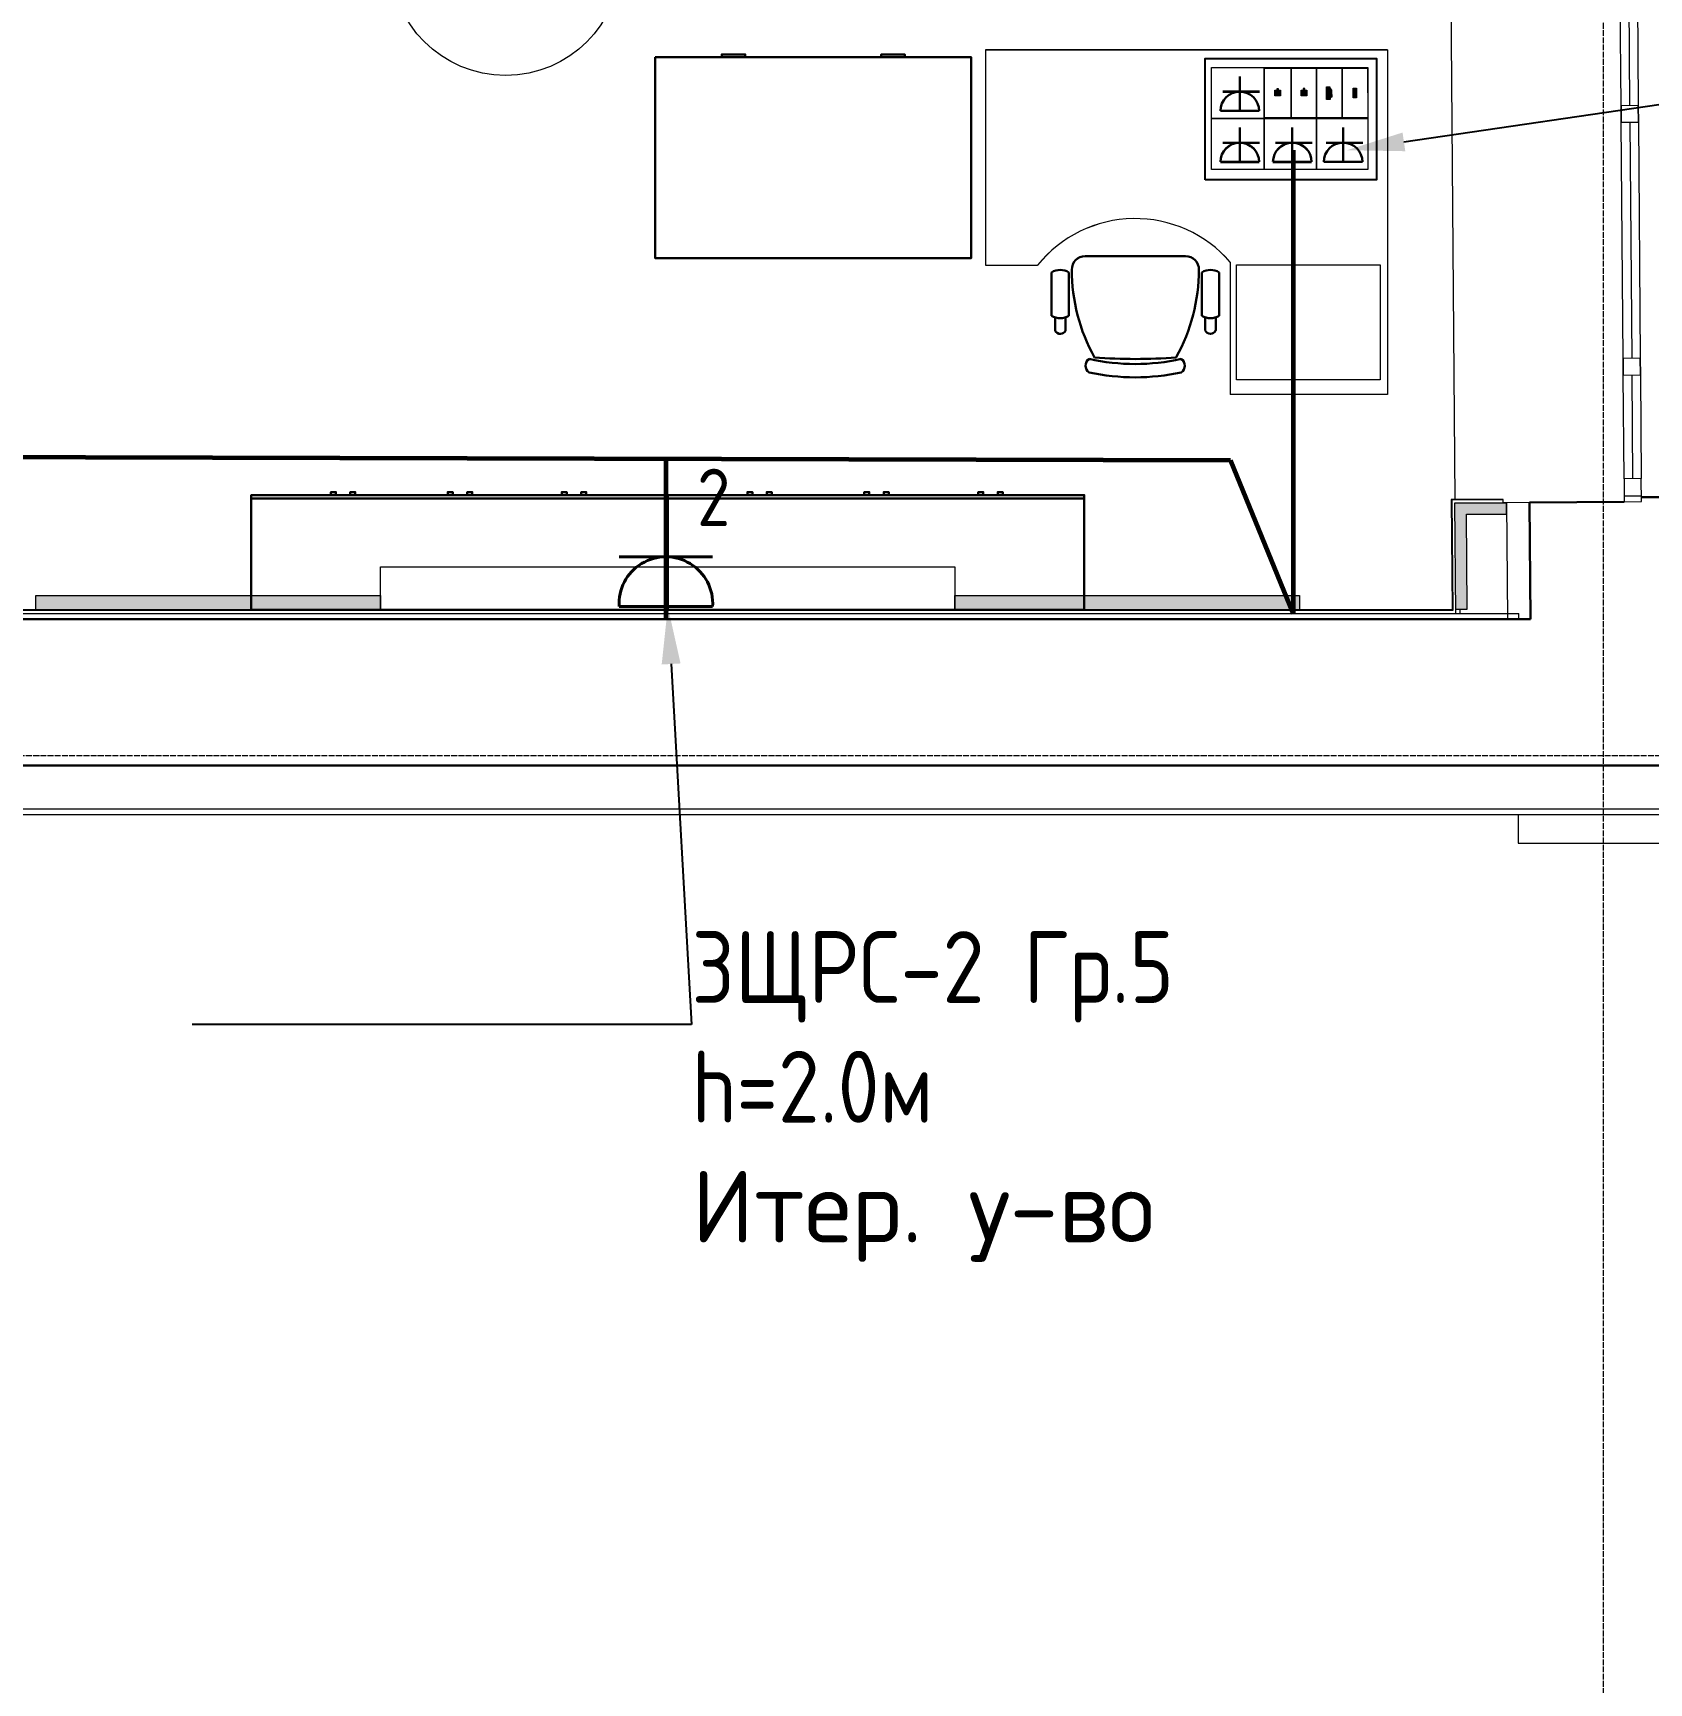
# Model space of a CAD drawing. Header units: millimetres. Extents: x -32 to 417638015, y -35 to 175284279.
# Drawn here: x 417181780 to 417187406, y 175236765 to 175242510 of the extents above; entities that cross this region are included whole.
import ezdxf
from ezdxf import colors
from ezdxf.entities.mleader import LeaderData, LeaderLine
from ezdxf.math import Vec2, Vec3

# ---------------------------------------------------------------- set-up
doc = ezdxf.new("R2010")
doc.units = ezdxf.units.MM
doc.linetypes.add('ADSK_Линия сетки', pattern=[25, 20, -2.5, 0, -2.5])
for name, color, linetype, lineweight in [('_ Окна', 7, 'Continuous', 9), ('_ЭМ_В полу', 26, 'Кабель в трубе', 60), ('_ЭМ_гофра', 5, 'Continuous', 60), ('_ЭМ_ТХобщее_слой', 7, 'Continuous', 30), ('Окна', 7, 'Continuous', 9), ('Оси', 253, 'Continuous', 9), ('Перекрытие', 7, 'Continuous', 18), ('Стены внутренние', 7, 'Continuous', 18), ('Стены наружные', 7, 'Continuous', 18), ('Стены несущие', 7, 'Continuous', 30), ('Стены отделка', 7, 'Continuous', 30), ('Стены штриховка', 7, 'Continuous', 9), ('ШТРИХОВКА', 252, 'Continuous', 15), ('Электро', 250, 'Continuous', 25), ('ЭМ', 5, 'Continuous', 40), ('ЭОМ_Кабель Быт. розеток', 5, 'Continuous', 30), ('ЭОМ_Кабель для СУП', 150, 'Continuous', 9)]:
    doc.layers.add(name, color=color, linetype=linetype, lineweight=lineweight)
for name, color, linetype in [('_ЭМ_Надписи', 7, 'Continuous'), ('PDF _СС_розетки', 7, 'Continuous'), ('ВНУТРЯНКА', 1, 'Continuous'), ('ЭОМ_Лотки рабочие', 5, 'Continuous')]:
    doc.layers.add(name, color=color, linetype=linetype)
doc.layers.add('PDF _ЭОМ _розетки', color=7, linetype='Continuous', true_color=0xeb0000)
doc.layers.add('Линии', color=7, linetype='Continuous', lineweight=9, true_color=0x00a600)
doc.styles.add('ELine', font='txt.shx')
doc.styles.add('ЭОМ', font='isocpeur.ttf', dxfattribs={"width": 0.85, "height": 250})
doc.linetypes.add('TRAY', pattern='A,12.119257,["_",ELine,S=4.5,R=90,X=0,Y=-1.555839],0.750382,["_",ELine,S=4.5,R=0,X=0,Y=-0.805849],1.314849,["_",ELine,S=4.5,R=0,X=0,Y=-0.805849],2.250029,["_",ELine,S=4.5,R=90,X=0,Y=-1.555839],13.565483', length=30)
doc.linetypes.add('Кабель в трубе', pattern='A,8,[133,ltypeshp.shx,S=1,R=0,X=10,Y=1.3],-3,[130,ltypeshp.shx,S=1.5,R=-45,X=-1.5,Y=0],8', length=19)

# ---------------------------------------------------------------- blocks, each defined once
blk = doc.blocks.new('ТХ 3 этаж')
at = {"lineweight": 0}
h = blk.add_hatch(color=8, dxfattribs=at)
h.dxf.hatch_style = 1
h.paths.add_polyline_path([(57409.3, 8841.8), (57409.3, 8891.8), (58609.3, 8891.8), (58609.3, 8841.8)])
h = blk.add_hatch(color=8, dxfattribs=at)
h.dxf.hatch_style = 1
h.paths.add_polyline_path([(60609.3, 8841.8), (60609.3, 8891.8), (61809.3, 8891.8), (61809.3, 8841.8)])
at = {"color": 8, "linetype": 'Continuous', "lineweight": 5}
for p, q in [((60715.7, 10791.8), (62115.7, 10791.8)), ((60715.7, 10791.8), (60715.7, 10041.8)), ((62115.7, 10791.8), (60715.7, 10791.8)), ((60715.7, 10791.8), (60715.7, 10041.8)), ((62115.7, 10791.8), (62115.7, 9591.8)), ((60715.7, 10041.8), (60896.6, 10041.8)), ((61567.8, 10052.8), (61567.8, 9591.8)), ((62115.7, 9591.8), (61567.8, 9591.8))]:
    blk.add_line(p, q, dxfattribs=at)
at = {"color": 8, "linetype": 'Continuous'}
for p, q in [((61412.5, 10073.4), (61062.3, 10073.4)), ((60945.8, 9865.9), (60945.8, 10017.1)), ((61006, 9865.9), (61006, 10017.1)), ((61468.8, 9865.9), (61468.8, 10017.1)), ((61529, 9865.9), (61529, 10017.1)), ((60957.8, 9814.5), (60957.9, 9860.1)), ((60994.6, 9814.6), (60994.6, 9860.3)), ((61480.3, 9814.6), (61480.3, 9860.3)), ((61517, 9814.5), (61517, 9860.1)), ((59609.3, 9229.8), (58159.3, 9229.8)), ((61059.3, 9229.8), (59609.3, 9229.8))]:
    blk.add_line(p, q, dxfattribs=at)
for points in [[(59565.7, 10766.8), (60665.7, 10766.8), (60665.7, 10066.8), (59565.7, 10066.8)], [(58436.4, 9241.8), (58453.8, 9241.8), (58453.8, 9252), (58436.4, 9252)], [(58504.1, 9241.8), (58521.5, 9241.8), (58521.5, 9252), (58504.1, 9252)], [(58843.4, 9241.8), (58860.8, 9241.8), (58860.8, 9252), (58843.4, 9252)], [(58911.1, 9241.8), (58928.5, 9241.8), (58928.5, 9252), (58911.1, 9252)], [(59240.3, 9241.8), (59257.7, 9241.8), (59257.7, 9252), (59240.3, 9252)], [(59308, 9241.8), (59325.4, 9241.8), (59325.4, 9252), (59308, 9252)], [(59886.4, 9241.8), (59903.8, 9241.8), (59903.8, 9252), (59886.4, 9252)], [(59954.1, 9241.8), (59971.5, 9241.8), (59971.5, 9252), (59954.1, 9252)], [(60293.4, 9241.8), (60310.8, 9241.8), (60310.8, 9252), (60293.4, 9252)], [(60361.1, 9241.8), (60378.5, 9241.8), (60378.5, 9252), (60361.1, 9252)], [(60690.3, 9241.8), (60707.7, 9241.8), (60707.7, 9252), (60690.3, 9252)], [(60758, 9241.8), (60775.4, 9241.8), (60775.4, 9252), (60758, 9252)], [(59609.3, 8841.8), (59609.3, 9241.8), (58159.3, 9241.8), (58159.3, 8841.8)], [(61059.3, 8841.8), (61059.3, 9241.8), (59609.3, 9241.8), (59609.3, 8841.8)]]:
    blk.add_lwpolyline(points, close=True, dxfattribs=at)
for points in [[(59879, 10766.8), (59879, 10775.8), (59797.2, 10775.8), (59797.2, 10766.8)], [(60352.5, 10766.8), (60352.5, 10775.8), (60434.3, 10775.8), (60434.3, 10766.8)]]:
    blk.add_lwpolyline(points, dxfattribs=at)
at = {"color": 8, "linetype": 'Continuous', "lineweight": 5}
for points in [[(62089.3, 9643), (61589.3, 9643), (61589.3, 10043), (62089.3, 10043)], [(58609.3, 8991.8), (60609.3, 8991.8), (60609.3, 8841.8), (58609.3, 8841.8)]]:
    blk.add_lwpolyline(points, close=True, dxfattribs=at)
at = {"color": 8, "lineweight": 0}
for points in [[(57409.3, 8841.8), (57409.3, 8891.8), (58609.3, 8891.8), (58609.3, 8841.8), (57409.3, 8841.8)], [(60609.3, 8841.8), (60609.3, 8891.8), (61809.3, 8891.8), (61809.3, 8841.8), (60609.3, 8841.8)]]:
    blk.add_lwpolyline(points, dxfattribs=at)
at = {"color": 8, "linetype": 'Continuous', "lineweight": 5}
blk.add_arc((61236.8, 9767.4), 437, 40.76329, 141.11011, dxfattribs=at)
at = {"color": 8, "linetype": 'Continuous'}
for centre, radius, start, end in [((61061.7, 10028), 45.4, 89.25187, 182.18664), ((61413.1, 10028), 45.4, 357.81347, 90.74787), ((60975.9, 9967.1), 58.4, 58.95097, 121.04877), ((61640.8, 10024.9), 624.5, 179.87797, 209.10589), ((60834, 10024.9), 624.5, 330.90677, 0.12147), ((61498.9, 9967.1), 58.4, 58.95097, 121.04877), ((60975.9, 9916), 58.4, 238.95101, 301.04877), ((61498.9, 9916), 58.4, 238.95098, 301.04877), ((60976.2, 9823.1), 20.2, 204.89545, 335.33537), ((61498.6, 9823.1), 20.2, 204.89545, 335.33537), ((61092.1, 9692.2), 28.1, 124.29007, 235.70964), ((61236.7, 10445.6), 747.5, 257.60199, 282.39777), ((61236.7, 11477.4), 1761.9, 265.39382, 274.65462), ((61381.4, 9692.2), 28.1, 304.29147, 55.70827), ((61236.7, 10399.1), 747.5, 257.60199, 282.39777)]:
    blk.add_arc(centre, radius, start, end, dxfattribs=at)
blk = doc.blocks.new('План 3 этажа')
at = {"layer": 'Стены внутренние'}
for points in [[(55341.59, 8963.169), (55381.588, 8963.492), (55378.597, 9333.407), (55338.6, 9332.888), (55338.606, 9332.071)], [(55378.92, 9293.407), (55518.925, 9293.407), (55518.607, 9333.407), (55378.601, 9332.888)]]:
    blk.add_hatch(color=8, dxfattribs=at).paths.add_polyline_path(points)
at = {"layer": '_ Окна', "color": 8}
for p, q in [((55944.512, 11077.228), (55947.424, 10717.24)), ((55947.909, 10657.242), (55954.541, 9837.269)), ((55955.026, 9777.271), (55957.937, 9417.283)), ((55928.423, 9357.042), (55988.422, 9357.527))]:
    blk.add_line(p, q, dxfattribs=at)
at = {"layer": '_ Окна', "color": 8, "lineweight": 18}
for p, q in [((55917.425, 10716.997), (55977.423, 10717.483)), ((55917.91, 10656.999), (55917.425, 10716.997)), ((55977.423, 10717.483), (55977.908, 10657.485)), ((55977.908, 10657.485), (55917.91, 10656.999)), ((55924.541, 9837.026), (55984.54, 9837.511)), ((55925.027, 9777.028), (55924.541, 9837.026)), ((55984.54, 9837.511), (55985.025, 9777.513)), ((55985.025, 9777.513), (55925.027, 9777.028)), ((55987.936, 9417.525), (55927.938, 9417.04)), ((55927.938, 9417.04), (55928.585, 9337.043)), ((55988.583, 9337.528), (55987.936, 9417.525)), ((55928.585, 9337.043), (55988.583, 9337.528))]:
    blk.add_line(p, q, dxfattribs=at)
at = {"layer": 'Линии', "color": 8}
blk.add_circle((52033.981, 11221.14), 400, dxfattribs=at)
at = {"layer": 'Окна', "color": 8}
for p, q in [((55917.425, 10716.997), (55914.513, 11076.986)), ((55974.511, 11077.471), (55977.423, 10717.483)), ((55917.425, 10716.997), (55917.91, 10656.999)), ((55977.908, 10657.485), (55977.423, 10717.483)), ((55924.541, 9837.026), (55917.91, 10656.999)), ((55977.908, 10657.485), (55984.54, 9837.511)), ((55924.541, 9837.026), (55925.027, 9777.028)), ((55985.025, 9777.513), (55984.54, 9837.511)), ((55927.938, 9417.04), (55925.027, 9777.028)), ((55985.025, 9777.513), (55987.936, 9417.525)), ((55927.938, 9417.04), (55928.585, 9337.043)), ((55988.583, 9337.528), (55987.936, 9417.525)), ((55928.585, 9337.043), (55988.583, 9337.528))]:
    blk.add_line(p, q, dxfattribs=at)
at = {"layer": 'Оси', "color": 8, "linetype": 'ADSK_Линия сетки'}
for p, q in [((55856.908, -3523.688), (55856.908, 43515.246)), ((-10051.774, 8453.902), (56512.196, 8453.902))]:
    blk.add_line(p, q, dxfattribs=at)
at = {"layer": 'Перекрытие', "color": 8}
for p, q in [((55308.849, 13011.369), (55338.498, 9345.407)), ((55506.594, 9334.247), (55928.579, 9337.66)), ((55357.384, 8948.331), (55357.384, 8963.297))]:
    blk.add_line(p, q, dxfattribs=at)
at = {"layer": 'Стены наружные', "color": 8}
blk.add_line((55506.599, 9333.63), (55518.599, 9333.727), dxfattribs=at)
at = {"layer": 'Стены несущие', "color": 8}
for p, q in [((55928.585, 9337.043), (55598.596, 9334.374)), ((55598.596, 9334.374), (55601.88, 8928.331)), ((56108.458, 9353.498), (55988.462, 9352.527)), ((55601.88, 8928.331), (49237.681, 8928.331)), ((49751.566, 8418.331), (56116.021, 8418.331))]:
    blk.add_line(p, q, dxfattribs=at)
at = {"layer": 'Стены отделка', "color": 8, "lineweight": 9}
for p, q in [((55326.514, 9343.407), (55329.612, 8960.331)), ((55506.504, 9345.407), (55328.498, 9345.407)), ((55341.71, 8948.331), (55338.595, 9333.407)), ((55338.595, 9333.407), (55519.087, 9333.407)), ((55506.599, 9333.63), (55506.504, 9345.407)), ((55598.596, 9334.374), (55518.599, 9333.727)), ((55518.601, 9333.407), (55521.879, 8928.119)), ((55519.087, 9293.407), (55519.087, 9333.407)), ((55381.588, 8963.492), (55378.92, 9293.407)), ((55378.92, 9293.407), (55519.087, 9293.407)), ((55341.59, 8963.169), (55381.588, 8963.492)), ((49686.439, 8948.331), (55561.879, 8948.331)), ((49686.439, 8928.331), (55561.879, 8928.331)), ((55329.612, 8960.331), (49698.439, 8960.331)), ((55521.879, 8928.119), (55601.876, 8928.766)), ((55561.879, 8928.331), (55561.879, 8948.331)), ((49902.709, 8268.331), (56267.239, 8268.331)), ((49922.861, 8248.331), (56287.24, 8248.331)), ((55559.565, 8248.331), (55559.565, 8148.331)), ((55559.565, 8148.331), (56059.565, 8148.331))]:
    blk.add_line(p, q, dxfattribs=at)
at = {"layer": 'Стены штриховка', "color": 8}
for p, q in [((55328.498, 9345.407), (55326.498, 9345.407)), ((55326.498, 9345.407), (55326.514, 9343.407)), ((55506.52, 9343.407), (55326.514, 9343.407)), ((55328.498, 9345.407), (55331.629, 8958.331)), ((55518.599, 9333.727), (55518.601, 9333.407)), ((55331.629, 8958.331), (49696.439, 8958.331))]:
    blk.add_line(p, q, dxfattribs=at)
at = {"layer": 'ЭОМ_Лотки рабочие'}
blk.add_blockref('ТХ 3 этаж', (-7010.895, 118.542), dxfattribs=at)
blk = doc.blocks.new('_ЭМ_ТХ2_3 этаж_нов')
at = {"lineweight": 0}
h = blk.add_hatch(color=8, dxfattribs=at)
h.dxf.hatch_style = 1
h.paths.add_polyline_path([(56391.5, 8806.4), (56391.5, 8856.4), (57591.5, 8856.4), (57591.5, 8806.4)])
h = blk.add_hatch(color=8, dxfattribs=at)
h.dxf.hatch_style = 1
h.paths.add_polyline_path([(59591.5, 8806.4), (59591.5, 8856.4), (60791.5, 8856.4), (60791.5, 8806.4)])
at = {"color": 8, "linetype": 'Continuous', "lineweight": 5}
for p, q in [((59697.9, 10756.4), (61097.9, 10756.4)), ((59697.9, 10756.4), (59697.9, 10006.4)), ((61097.9, 10756.4), (59697.9, 10756.4)), ((59697.9, 10756.4), (59697.9, 10006.4)), ((61097.9, 10756.4), (61097.9, 9556.4)), ((59697.9, 10006.4), (59878.8, 10006.4)), ((60550, 10017.4), (60550, 9556.4)), ((61097.9, 9556.4), (60550, 9556.4))]:
    blk.add_line(p, q, dxfattribs=at)
at = {"color": 8, "linetype": 'Continuous'}
for p, q in [((60394.7, 10038), (60044.5, 10038)), ((59928, 9830.6), (59928, 9981.8)), ((59988.2, 9830.6), (59988.2, 9981.8)), ((60451, 9830.6), (60451, 9981.8)), ((60511.2, 9830.6), (60511.2, 9981.8)), ((59940, 9779.2), (59940.1, 9824.8)), ((59976.8, 9779.2), (59976.8, 9825)), ((60462.5, 9779.2), (60462.5, 9825)), ((60499.2, 9779.2), (60499.2, 9824.8)), ((58591.5, 9194.4), (57141.5, 9194.4)), ((60041.5, 9194.4), (58591.5, 9194.4))]:
    blk.add_line(p, q, dxfattribs=at)
for points in [[(58547.9, 10731.4), (59647.9, 10731.4), (59647.9, 10031.4), (58547.9, 10031.4)], [(58591.5, 8806.4), (58591.5, 9206.4), (57141.5, 9206.4), (57141.5, 8806.4)], [(57418.6, 9206.4), (57436, 9206.4), (57436, 9216.7), (57418.6, 9216.7)], [(57486.3, 9206.4), (57503.7, 9206.4), (57503.7, 9216.7), (57486.3, 9216.7)], [(57825.6, 9206.4), (57843, 9206.4), (57843, 9216.7), (57825.6, 9216.7)], [(57893.3, 9206.4), (57910.7, 9206.4), (57910.7, 9216.7), (57893.3, 9216.7)], [(58222.5, 9206.4), (58239.9, 9206.4), (58239.9, 9216.7), (58222.5, 9216.7)], [(58290.2, 9206.4), (58307.6, 9206.4), (58307.6, 9216.7), (58290.2, 9216.7)], [(60041.5, 8806.4), (60041.5, 9206.4), (58591.5, 9206.4), (58591.5, 8806.4)], [(58868.6, 9206.4), (58886, 9206.4), (58886, 9216.7), (58868.6, 9216.7)], [(58936.3, 9206.4), (58953.7, 9206.4), (58953.7, 9216.7), (58936.3, 9216.7)], [(59275.6, 9206.4), (59293, 9206.4), (59293, 9216.7), (59275.6, 9216.7)], [(59343.3, 9206.4), (59360.7, 9206.4), (59360.7, 9216.7), (59343.3, 9216.7)], [(59672.5, 9206.4), (59689.9, 9206.4), (59689.9, 9216.7), (59672.5, 9216.7)], [(59740.2, 9206.4), (59757.6, 9206.4), (59757.6, 9216.7), (59740.2, 9216.7)]]:
    blk.add_lwpolyline(points, close=True, dxfattribs=at)
for points in [[(58861.2, 10731.4), (58861.2, 10740.4), (58779.4, 10740.4), (58779.4, 10731.4)], [(59334.7, 10731.4), (59334.7, 10740.4), (59416.5, 10740.4), (59416.5, 10731.4)]]:
    blk.add_lwpolyline(points, dxfattribs=at)
at = {"color": 8, "linetype": 'Continuous', "lineweight": 5}
for points in [[(61071.5, 9607.7), (60571.5, 9607.7), (60571.5, 10007.7), (61071.5, 10007.7)], [(57591.5, 8956.4), (59591.5, 8956.4), (59591.5, 8806.4), (57591.5, 8806.4)]]:
    blk.add_lwpolyline(points, close=True, dxfattribs=at)
at = {"color": 8, "lineweight": 0}
for points in [[(56391.5, 8806.4), (56391.5, 8856.4), (57591.5, 8856.4), (57591.5, 8806.4), (56391.5, 8806.4)], [(59591.5, 8806.4), (59591.5, 8856.4), (60791.5, 8856.4), (60791.5, 8806.4), (59591.5, 8806.4)]]:
    blk.add_lwpolyline(points, dxfattribs=at)
at = {"color": 8, "linetype": 'Continuous', "lineweight": 5}
blk.add_arc((60219, 9732), 437, 40.76329, 141.11011, dxfattribs=at)
at = {"color": 8, "linetype": 'Continuous'}
for centre, radius, start, end in [((60043.9, 9992.6), 45.4, 89.25187, 182.18664), ((60395.3, 9992.6), 45.4, 357.81347, 90.74787), ((59958.1, 9931.7), 58.4, 58.95097, 121.04877), ((60623, 9989.6), 624.5, 179.87797, 209.10589), ((59816.2, 9989.6), 624.5, 330.90677, 0.12147), ((60481.1, 9931.7), 58.4, 58.95097, 121.04877), ((59958.1, 9880.6), 58.4, 238.95101, 301.04877), ((60481.1, 9880.6), 58.4, 238.95098, 301.04877), ((59958.4, 9787.7), 20.2, 204.89545, 335.33537), ((60480.8, 9787.8), 20.2, 204.89545, 335.33537), ((60074.3, 9656.9), 28.1, 124.29007, 235.70964), ((60218.9, 10410.2), 747.5, 257.60199, 282.39777), ((60218.9, 11442), 1761.9, 265.39382, 274.65462), ((60363.6, 9656.9), 28.1, 304.29147, 55.70827), ((60218.9, 10363.7), 747.5, 257.60199, 282.39777)]:
    blk.add_arc(centre, radius, start, end, dxfattribs=at)
blk = doc.blocks.new('розетк для люка')
at = {"layer": 'ВНУТРЯНКА', "color": 5, "lineweight": 30, "ltscale": 100, "transparency": 33554687}
blk.add_line((-67.1, -58.8), (-67.1, 69), dxfattribs=at)
at = {"layer": 'Электро', "color": 5, "lineweight": 30, "transparency": 33554687}
for p, q in [((0, 67.3), (0, -67.3)), ((0, 0), (-120.1, 0))]:
    blk.add_line(p, q, dxfattribs=at)
blk.add_ellipse((0.1, 0), major_axis=(47.6, 47.6), ratio=1, start_param=0.787621, end_param=3.924768, dxfattribs=at)
blk = doc.blocks.new('Люк на 6 мест')
h = blk.add_hatch(color=256)
h.dxf.hatch_style = 1
h.paths.add_polyline_path([(-284.6, 515.7), (-284.6, 526.8), (-319.2, 527), (-319.2, 515.9)])
h = blk.add_hatch(color=256)
h.dxf.hatch_style = 1
h.paths.add_polyline_path([(-323.7, 435.1), (-323.7, 435.1), (-313, 442.8), (-289.1, 442.7), (-279.4, 435), (-279.4, 435), (-279.3, 422.8), (-323.6, 422.8)])
h = blk.add_hatch(color=256)
h.dxf.hatch_style = 1
h.paths.add_polyline_path([(-311.7, 334.8), (-311.7, 341.7), (-317.2, 341.7), (-317.3, 347.2), (-311.8, 347.2), (-311.8, 354.1), (-292.5, 354.1), (-292.5, 334.9)])
h = blk.add_hatch(color=256)
h.dxf.hatch_style = 1
h.paths.add_polyline_path([(-311.3, 243.2), (-311.3, 250.1), (-316.8, 250.1), (-316.8, 255.6), (-311.3, 255.6), (-311.3, 262.4), (-292, 262.5), (-292, 243.2)])
for p, q in [((-323.6, 422.8), (-323.7, 435.1)), ((-323.7, 435.1), (-323.7, 435.1)), ((-279.3, 422.8), (-323.6, 422.8)), ((-289.1, 442.7), (-296.8, 442.7)), ((-296.8, 442.7), (-296.8, 435)), ((-289.1, 435), (-289.1, 442.7)), ((-289.1, 435), (-279.4, 435)), ((-279.4, 435), (-279.3, 422.8))]:
    blk.add_line(p, q)
for points in [[(-215.5, 477.1), (-388.3, 476.8), (-388.3, 565.7), (-215.5, 566)], [(-284.6, 526.8), (-284.6, 515.7), (-319.2, 515.9), (-319.2, 527)], [(-215.5, 388.2), (-388.3, 387.9), (-388.3, 476.8), (-215.5, 477.1)], [(-215.5, 299.3), (-388.3, 299), (-388.3, 387.9), (-215.5, 388.2)], [(-215.8, 205.5), (-388.7, 205.1), (-388.3, 299), (-215.5, 299.3)]]:
    blk.add_lwpolyline(points, close=True)
for points in [[(-311.8, 347.2), (-317.3, 347.2), (-317.2, 341.7), (-311.7, 341.7)], [(-311.8, 347.2), (-311.8, 354.1), (-292.5, 354.1)], [(-292.5, 354.1), (-292.5, 334.9), (-311.7, 334.8), (-311.7, 341.7)], [(-311.3, 255.6), (-316.8, 255.6), (-316.8, 250.1), (-311.3, 250.1)], [(-292, 262.5), (-292, 243.2), (-311.3, 243.2), (-311.3, 250.1)], [(-311.3, 255.6), (-311.3, 262.4), (-292, 262.5)]]:
    blk.add_lwpolyline(points)
at = {"layer": 'PDF _СС_розетки', "linetype": 'Continuous', "lineweight": 20, "transparency": 33554687}
for points in [[(-391.2, 566), (-213.4, 566), (-213.4, 388.2), (-391.2, 388.2)], [(-391.2, 388.2), (-213.4, 388.2), (-213.4, 205.3), (-391.2, 205.3)], [(-391.2, 388.2), (-213.4, 388.2), (-213.4, 205.3), (-391.2, 205.3)], [(-391.2, 205.3), (-213.4, 205.3), (-213.4, 22.4), (-391.2, 22.4)]]:
    blk.add_lwpolyline(points, close=True, dxfattribs=at)
at = {"layer": 'PDF _ЭОМ _розетки', "color": 3, "linetype": 'Continuous', "lineweight": 25, "transparency": 33554687}
blk.add_lwpolyline([(0, 0), (-421.6, 0), (-421.6, 596.5), (0, 596.5)], close=True, dxfattribs=at)
at = {"layer": 'PDF _ЭОМ _розетки', "color": 7, "linetype": 'Continuous', "lineweight": 20, "transparency": 33554687}
for points in [[(-35.6, 388.2), (-213.4, 388.2), (-213.4, 566), (-35.6, 566)], [(-35.6, 205.3), (-213.4, 205.3), (-213.4, 388.2), (-35.6, 388.2)], [(-35.6, 22.4), (-213.4, 22.4), (-213.4, 205.3), (-35.6, 205.3)]]:
    blk.add_lwpolyline(points, close=True, dxfattribs=at)
at = {"layer": 'ВНУТРЯНКА', "color": 5, "lineweight": 30, "ltscale": 100, "transparency": 33554687}
for p, q in [((-129, 244.7), (-129, 372.6)), ((-128.8, 244.7), (-128.8, 372.6)), ((-306.8, 61.8), (-306.8, 189.7)), ((-306.6, 61.8), (-306.6, 189.7)), ((-128.8, 61.8), (-128.8, 189.7))]:
    blk.add_line(p, q, dxfattribs=at)
at = {"layer": 'ВНУТРЯНКА', "color": 1, "lineweight": 30, "ltscale": 100, "transparency": 33554687}
blk.add_line((-129, 61.8), (-129, 189.7), dxfattribs=at)
at = {"layer": 'Электро', "color": 5, "lineweight": 30, "transparency": 33554687}
for p, q in [((-61.9, 370.8), (-61.9, 236.3)), ((-61.7, 370.8), (-61.7, 236.3)), ((-61.9, 303.6), (-181.9, 303.6)), ((-61.7, 303.6), (-181.8, 303.6)), ((-239.5, 188), (-239.5, 53.4)), ((-61.7, 188), (-61.7, 53.4)), ((-239.7, 120.7), (-359.7, 120.7)), ((-239.5, 120.7), (-359.6, 120.7)), ((-61.7, 120.7), (-181.8, 120.7))]:
    blk.add_line(p, q, dxfattribs=at)
at = {"layer": 'Электро', "color": 1, "lineweight": 30, "transparency": 33554687}
for p, q in [((-239.7, 188), (-239.7, 53.4)), ((-61.9, 188), (-61.9, 53.4)), ((-61.9, 120.7), (-181.9, 120.7))]:
    blk.add_line(p, q, dxfattribs=at)
at = {"layer": 'Электро', "color": 5, "lineweight": 30, "transparency": 33554687}
for centre in [(-61.7, 303.6), (-61.6, 303.6), (-239.5, 120.7), (-239.4, 120.7), (-61.6, 120.7)]:
    blk.add_ellipse(centre, major_axis=(47.6, 47.6), ratio=1, start_param=0.787621, end_param=3.924768, dxfattribs=at)
at = {"layer": 'Электро', "color": 1, "lineweight": 30, "transparency": 33554687}
blk.add_ellipse((-61.7, 120.7), major_axis=(47.6, 47.6), ratio=1, start_param=0.787621, end_param=3.924768, dxfattribs=at)
at = {"color": 5, "linetype": 'TRAY', "lineweight": 53, "transparency": 33554687}
blk.add_blockref('розетк для люка', (-61.9, 480.3), dxfattribs=at)
blk = doc.blocks.new('2м розетка IP20')
at = {"layer": 'ЭМ', "color": 5}
for p, q in [((-494124.5, -357092.4), (-494124.5, -356766.5)), ((-494287.3, -356918.9), (-493961.8, -356918.9)), ((-494287.3, -357092.4), (-493961.8, -357092.4))]:
    blk.add_line(p, q, dxfattribs=at)
blk.add_arc((-494124.5, -357082), 163.1, 356.31959, 183.68041, dxfattribs=at)
at = {"layer": 'ЭОМ_Кабель Быт. розеток', "color": 7, "insert": (-494016.1, -356612.2), "char_height": 200, "attachment_point": 1, "style": 'ЭОМ'}
blk.add_mtext_dynamic_manual_height_columns('2', width=91.256, gutter_width=1250, heights=[0], dxfattribs=at)

msp = doc.modelspace()

# ---------------------------------------------------------------- linework, layer by layer
at = {"layer": '_ЭМ_В полу', "ltscale": 25}
msp.add_lwpolyline([(417186167.8, 175242101.7), (417186167.8, 175240489)], dxfattribs=at)
at = {"layer": '_ЭМ_гофра', "linetype": 'ByBlock'}
for points in [[(417181518.5, 175247644.1), (417181518.5, 175241034.4), (417185949.2, 175241022.6)], [(417183984.1, 175240469), (417183984.1, 175241022.6)], [(417185949.2, 175241022.6), (417186167.8, 175240489)]]:
    msp.add_lwpolyline(points, dxfattribs=at)

# ---------------------------------------------------------------- block references
at = {"layer": '_ЭМ_ТХобщее_слой', "lineweight": 50}
msp.add_blockref('_ЭМ_ТХ2_3 этаж_нов', (417125398.5, 175231694.6), dxfattribs=at)
at = {"layer": 'ШТРИХОВКА'}
msp.add_blockref('План 3 этажа', (417131391.6, 175231540.7), dxfattribs=at)
at = {"layer": 'ЭОМ_Кабель Быт. розеток'}
msp.add_blockref('2м розетка IP20', (417678108, 175597604.9), dxfattribs=at)
at = {"layer": 'ЭОМ_Кабель для СУП', "color": 217, "linetype": 'ByBlock', "lineweight": 40, "true_color": 0x93278f, "transparency": 33554687, "rotation": 270}
msp.add_blockref('Люк на 6 мест', (417185861, 175241998.9), dxfattribs=at)

# ---------------------------------------------------------------- leaders
at = {"layer": '_ЭМ_Надписи', "color": 7, "ltscale": 5}
ml = msp.add_multileader_mtext('Standard', dxfattribs=at)
ml.set_content('{\\fGOST Common|b0|i0|c0|p34;\\W0.9;\\C256;3\\fGOST Common|b0|i0|c204|p34;ЩРС\\fGOST Common|b0|i0|c0|p34;-2\\fISOCPEUR|b0|i0|c204|p34;\\W0.85; Гр.5\\P\\W1;\\C0;Раб.место учителя, ноутбук}', color=1, style='ЭОМ')
ml.set_leader_properties()
ml.build(insert=Vec2(0, 0))
ml.multileader.update_dxf_attribs({"text_left_attachment_type": 6, "text_right_attachment_type": 6, "dogleg_length": 0, "arrow_head_size": 200})
ctx = ml.context
ctx.base_point, ctx.char_height, ctx.arrow_head_size, ctx.landing_gap_size, ctx.plane_origin = Vec3(417191753.8, 175242893.1), 250, 200, 0, Vec3(417163744.2, 175250610.6)
ctx.left_attachment, ctx.right_attachment = 6, 6
notes = []
notes.append((ctx, [(0, (1, 1, 0), (417191753.8, 175242893.1), (1, 0), 0, [(0, [(417186355.3, 175242101.7)], 0, [])])]))
ctx.mtext.insert, ctx.mtext.width, ctx.mtext.defined_height, ctx.mtext.flow_direction = Vec3(417191753.8, 175243218.1), 2854.388, 1761.5, 5
ml = msp.add_multileader_mtext('Standard', dxfattribs=at)
ml.set_content('{\\fGOST Common|b0|i0|c204|p34;\\W0.9;\\C256;3ЩРС-2\\fISOCPEUR|b0|i0|c204|p34;\\W0.85; Гр.5\\Ph=2.0м\\P\\W1;\\C0;Итер. у-во}', color=1, style='ЭОМ')
ml.set_leader_properties()
ml.build(insert=Vec2(0, 0))
ml.multileader.update_dxf_attribs({"text_left_attachment_type": 6, "text_right_attachment_type": 6, "dogleg_length": 0, "arrow_head_size": 200})
ctx = ml.context
ctx.base_point, ctx.char_height, ctx.arrow_head_size, ctx.landing_gap_size, ctx.plane_origin = Vec3(417184072.8, 175239057.6), 250, 200, 0, Vec3(417172805.1, 175247728.8)
ctx.left_attachment, ctx.right_attachment = 6, 6
notes.append((ctx, [(0, (1, 1, 0), (417184072.8, 175239057.6), (1, 0), 0, [(0, [(417183990.4, 175240512.5)], 0, [])])]))
ctx.mtext.insert, ctx.mtext.width, ctx.mtext.defined_height, ctx.mtext.flow_direction = Vec3(417184072.8, 175239382.6), 2879.263, 1412.5, 5
for ctx, leaders in notes:
    for number, flags, end, landing, length, lines in leaders:
        leader = LeaderData()
        leader.index, (leader.has_last_leader_line, leader.has_dogleg_vector, leader.attachment_direction) = number, flags
        leader.last_leader_point, leader.dogleg_vector, leader.dogleg_length = Vec3(end), Vec3(landing), length
        for number, points, colour, breaks in lines:
            line = LeaderLine()
            line.index, line.vertices, line.color, line.breaks = number, Vec3.list(points), colors.encode_raw_color(colour), breaks
            leader.lines.append(line)
        ctx.leaders.append(leader)

doc.saveas('drawing.dxf')
